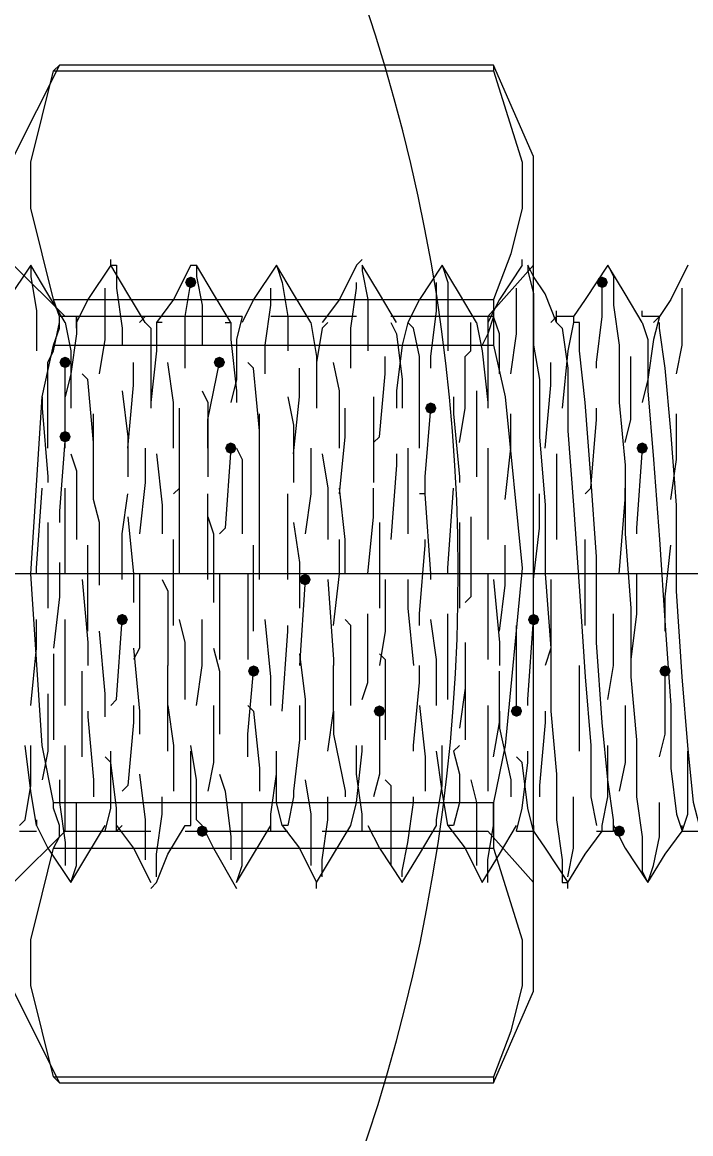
# Model space of a CAD drawing. Header units: millimetres. Extents: x 89051 to 218395, y -330386 to -125649.
# Drawn here: x 92641.47 to 92655.63, y -127032.93 to -127009.4 of the extents above; entities that cross this region are included whole.
import ezdxf

# ---------------------------------------------------------------- set-up
doc = ezdxf.new("R2010")
doc.units = ezdxf.units.MM
doc.header["$LTSCALE"] = 13
for name, pattern in [('1 实线', [0]), ('ACAD_ISO04W100', [30, 24, -3, 0, -3]), ('CENTER', [50.8, 31.75, -6.35, 6.35, -6.35])]:
    doc.linetypes.add(name, pattern=pattern)
doc.layers.get('0').update_dxf_attribs({"color": 1, "linetype": 'CENTER'})
doc.layers.add('C00-00-00', color=7, linetype='Continuous')
doc.layers.add('标注、文本', color=3, linetype='Continuous', lineweight=25)
doc.styles.get("Standard").update_dxf_attribs({"font": 'gbenor.shx', "bigfont": 'gbcbig.shx'})
doc.dimstyles.new('1-15', dxfattribs={"dimscale": 20, "dimtxt": 3.5, "dimasz": 2, "dimexe": 1.5, "dimexo": 0.5, "dimgap": 0.5, "dimtad": 1, "dimtoh": 1, "dimdec": 1, "dimdsep": 46, "dimtxsty": 'Standard', "dimcen": 2.5, "dimclrd": 3, "dimclre": 3, "dimclrt": 3, "dimadec": 0, "dimazin": 2, "dimtfac": 1, "dimtdec": 1, "dimtmove": 0, "dimatfit": 2, "dimfxl": 1, "dimarcsym": 0})

# ---------------------------------------------------------------- blocks, each defined once
blk = doc.blocks.new('*D525')
at = {"layer": 'Defpoints', "color": 0, "transparency": 16777216}
for p in [(92769.431, -126980.658), (92769.431, -127044.24), (92638.431, -127080.467)]:
    blk.add_point(p, dxfattribs=at)
at = {"layer": '标注、文本', "color": 3, "lineweight": -2, "transparency": 16777216}
for p, q in [((92638.431, -127070.467), (92638.431, -126950.658)), ((92769.431, -127034.24), (92769.431, -126950.658)), ((92678.431, -126980.658), (92729.431, -126980.658))]:
    blk.add_line(p, q, dxfattribs=at)
at = {"layer": '标注、文本', "color": 3, "transparency": 16777216}
for points in [[(92678.431, -126973.991), (92678.431, -126987.324), (92638.431, -126980.658)], [(92729.431, -126973.991), (92729.431, -126987.324), (92769.431, -126980.658)]]:
    blk.add_solid(points, dxfattribs=at)
at = {"layer": '标注、文本', "color": 3, "transparency": 16777216, "insert": (92703.931, -126935.658), "char_height": 70, "attachment_point": 5}
blk.add_mtext('120', dxfattribs=at)

msp = doc.modelspace()

# ---------------------------------------------------------------- hatches: boundary and pattern name
at = {"layer": 'C00-00-00'}
h = msp.add_hatch(color=256, dxfattribs=at)
h.dxf.hatch_style = 2
h.paths.add_polyline_path([(92645.163, -127014.906), (92645.127, -127014.991), (92645.042, -127015.027), (92644.956, -127014.991), (92644.921, -127014.906), (92644.956, -127014.82), (92645.042, -127014.785), (92645.127, -127014.82)])
h = msp.add_hatch(color=256, dxfattribs=at)
h.dxf.hatch_style = 2
h.paths.add_polyline_path([(92653.875, -127014.906), (92653.84, -127014.991), (92653.754, -127015.027), (92653.669, -127014.991), (92653.633, -127014.906), (92653.669, -127014.82), (92653.754, -127014.785), (92653.84, -127014.82)])
h = msp.add_hatch(color=256, dxfattribs=at)
h.dxf.hatch_style = 2
h.paths.add_polyline_path([(92642.501, -127016.6), (92642.465, -127016.685), (92642.38, -127016.721), (92642.294, -127016.685), (92642.259, -127016.6), (92642.294, -127016.515), (92642.38, -127016.479), (92642.465, -127016.515)])
h = msp.add_hatch(color=256, dxfattribs=at)
h.dxf.hatch_style = 2
h.paths.add_polyline_path([(92645.768, -127016.6), (92645.732, -127016.685), (92645.647, -127016.721), (92645.561, -127016.685), (92645.526, -127016.6), (92645.561, -127016.515), (92645.647, -127016.479), (92645.732, -127016.515)])
h = msp.add_hatch(color=256, dxfattribs=at)
h.dxf.hatch_style = 2
h.paths.add_polyline_path([(92650.245, -127017.568), (92650.21, -127017.654), (92650.124, -127017.689), (92650.039, -127017.654), (92650.003, -127017.568), (92650.039, -127017.483), (92650.124, -127017.447), (92650.21, -127017.483)])
h = msp.add_hatch(color=256, dxfattribs=at)
h.dxf.hatch_style = 2
h.paths.add_polyline_path([(92642.501, -127018.173), (92642.465, -127018.259), (92642.38, -127018.294), (92642.294, -127018.259), (92642.259, -127018.173), (92642.294, -127018.088), (92642.38, -127018.052), (92642.465, -127018.088)])
h = msp.add_hatch(color=256, dxfattribs=at)
h.dxf.hatch_style = 2
h.paths.add_polyline_path([(92646.01, -127018.415), (92645.974, -127018.501), (92645.889, -127018.536), (92645.804, -127018.501), (92645.768, -127018.415), (92645.804, -127018.33), (92645.889, -127018.294), (92645.974, -127018.33)])
h = msp.add_hatch(color=256, dxfattribs=at)
h.dxf.hatch_style = 2
h.paths.add_polyline_path([(92654.722, -127018.415), (92654.687, -127018.501), (92654.601, -127018.536), (92654.516, -127018.501), (92654.481, -127018.415), (92654.516, -127018.33), (92654.601, -127018.294), (92654.687, -127018.33)])
h = msp.add_hatch(color=256, dxfattribs=at)
h.dxf.hatch_style = 2
h.paths.add_polyline_path([(92647.583, -127021.198), (92647.547, -127021.284), (92647.462, -127021.319), (92647.377, -127021.284), (92647.341, -127021.198), (92647.377, -127021.113), (92647.462, -127021.077), (92647.547, -127021.113)])
h = msp.add_hatch(color=256, dxfattribs=at)
h.dxf.hatch_style = 2
h.paths.add_polyline_path([(92643.711, -127022.045), (92643.675, -127022.131), (92643.59, -127022.166), (92643.504, -127022.131), (92643.469, -127022.045), (92643.504, -127021.96), (92643.59, -127021.924), (92643.675, -127021.96)])
h = msp.add_hatch(color=256, dxfattribs=at)
h.dxf.hatch_style = 2
h.paths.add_polyline_path([(92652.423, -127022.045), (92652.388, -127022.131), (92652.302, -127022.166), (92652.217, -127022.131), (92652.181, -127022.045), (92652.217, -127021.96), (92652.302, -127021.924), (92652.388, -127021.96)])
h = msp.add_hatch(color=256, dxfattribs=at)
h.dxf.hatch_style = 2
h.paths.add_polyline_path([(92646.494, -127023.134), (92646.458, -127023.22), (92646.373, -127023.255), (92646.288, -127023.22), (92646.252, -127023.134), (92646.288, -127023.049), (92646.373, -127023.013), (92646.458, -127023.049)])
h = msp.add_hatch(color=256, dxfattribs=at)
h.dxf.hatch_style = 2
h.paths.add_polyline_path([(92655.207, -127023.134), (92655.171, -127023.22), (92655.086, -127023.255), (92655, -127023.22), (92654.965, -127023.134), (92655, -127023.049), (92655.086, -127023.013), (92655.171, -127023.049)])
h = msp.add_hatch(color=256, dxfattribs=at)
h.dxf.hatch_style = 2
h.paths.add_polyline_path([(92649.156, -127023.981), (92649.121, -127024.067), (92649.035, -127024.102), (92648.95, -127024.067), (92648.914, -127023.981), (92648.95, -127023.896), (92649.035, -127023.861), (92649.121, -127023.896)])
h = msp.add_hatch(color=256, dxfattribs=at)
h.dxf.hatch_style = 2
h.paths.add_polyline_path([(92652.06, -127023.981), (92652.025, -127024.067), (92651.939, -127024.102), (92651.854, -127024.067), (92651.818, -127023.981), (92651.854, -127023.896), (92651.939, -127023.861), (92652.025, -127023.896)])
h = msp.add_hatch(color=256, dxfattribs=at)
h.dxf.hatch_style = 2
h.paths.add_polyline_path([(92645.405, -127026.523), (92645.369, -127026.608), (92645.284, -127026.644), (92645.198, -127026.608), (92645.163, -127026.523), (92645.198, -127026.437), (92645.284, -127026.402), (92645.369, -127026.437)])
h = msp.add_hatch(color=256, dxfattribs=at)
h.dxf.hatch_style = 2
h.paths.add_polyline_path([(92654.238, -127026.523), (92654.203, -127026.608), (92654.117, -127026.644), (92654.032, -127026.608), (92653.996, -127026.523), (92654.032, -127026.437), (92654.117, -127026.402), (92654.203, -127026.437)])

# ---------------------------------------------------------------- linework, layer by layer
at = {"color": 7, "linetype": '1 实线', "lineweight": 0}
for centre, major_axis, ratio, start_param, end_param in [((92634.498, -127021.077), (0, 45.983), 0.866025, 2.304713, 7.120065), ((92638.431, -127021.077), (0, 45.983), 0.866025, 3.141593, 6.283185), ((92619.267, -127021.077), (0, -34.608), 0.908418, 5.225125, 10.48821), ((92631.352, -127021.077), (0, -34.608), 0.908418, 6.283185, 9.424778)]:
    msp.add_ellipse(centre, major_axis=major_axis, ratio=ratio, start_param=start_param, end_param=end_param, dxfattribs=at)
at = {"layer": 'C00-00-00', "lineweight": 15}
for points in [[(92642.259, -127010.308), (92641.291, -127012.244)], [(92642.138, -127015.269), (92641.654, -127013.333), (92641.654, -127012.365), (92641.896, -127011.397), (92642.138, -127010.429)], [(92642.138, -127010.429), (92642.259, -127010.308)], [(92642.138, -127010.429), (92643.953, -127010.429)], [(92642.138, -127010.429), (92651.455, -127010.429)], [(92651.455, -127010.308), (92642.259, -127010.308)], [(92644.8, -127010.429), (92646.615, -127010.429)], [(92647.583, -127010.429), (92649.398, -127010.429)], [(92649.64, -127010.429), (92650.245, -127010.429)], [(92650.245, -127010.429), (92651.455, -127010.429)], [(92652.302, -127012.244), (92651.455, -127010.308)], [(92651.455, -127010.308), (92651.455, -127010.429)], [(92651.455, -127010.429), (92652.06, -127012.365), (92652.06, -127013.333), (92651.818, -127014.301), (92651.455, -127015.269)], [(92652.302, -127029.911), (92652.302, -127029.79), (92652.302, -127029.548), (92652.302, -127029.064), (92652.302, -127028.338), (92652.302, -127027.612), (92652.302, -127026.644), (92652.302, -127025.555), (92652.302, -127024.345), (92652.302, -127023.013), (92652.302, -127021.682), (92652.302, -127020.472), (92652.302, -127019.141), (92652.302, -127017.81), (92652.302, -127016.6), (92652.302, -127015.511), (92652.302, -127014.543), (92652.302, -127013.817), (92652.302, -127013.091), (92652.302, -127012.607), (92652.302, -127012.365), (92652.302, -127012.244)], [(92643.348, -127014.543), (92643.348, -127014.422)], [(92648.551, -127014.543), (92648.672, -127014.422)], [(92652.06, -127014.543), (92652.06, -127014.422)], [(92641.654, -127014.543), (92641.17, -127015.269)], [(92642.38, -127015.632), (92641.291, -127014.543)], [(92641.654, -127014.543), (92641.654, -127014.785)], [(92642.017, -127015.148), (92641.654, -127014.543)], [(92643.348, -127014.543), (92642.864, -127015.269)], [(92643.348, -127014.543), (92643.469, -127014.543)], [(92643.711, -127015.148), (92643.348, -127014.543)], [(92643.469, -127014.543), (92643.469, -127015.027)], [(92645.042, -127014.543), (92644.679, -127015.269)], [(92645.042, -127014.543), (92645.163, -127014.543)], [(92645.163, -127014.543), (92645.163, -127014.785)], [(92645.526, -127015.148), (92645.163, -127014.543)], [(92646.857, -127014.543), (92646.373, -127015.269)], [(92646.857, -127014.543), (92646.978, -127014.906)], [(92647.22, -127015.148), (92646.857, -127014.543)], [(92648.551, -127014.543), (92648.188, -127015.269)], [(92648.672, -127014.543), (92648.672, -127014.664)], [(92649.035, -127015.148), (92648.672, -127014.543)], [(92648.672, -127014.664), (92648.793, -127015.269)], [(92650.366, -127014.543), (92649.882, -127015.269)], [(92650.366, -127014.543), (92650.487, -127014.906)], [(92650.729, -127015.148), (92650.366, -127014.543)], [(92652.302, -127014.543), (92651.334, -127015.632)], [(92652.06, -127014.543), (92651.576, -127015.269)], [(92652.181, -127014.543), (92652.181, -127014.664)], [(92652.302, -127014.785), (92652.181, -127014.543)], [(92652.181, -127014.664), (92652.302, -127015.148)], [(92653.875, -127014.543), (92653.391, -127015.269), (92653.149, -127015.632)], [(92654.601, -127015.753), (92654.238, -127015.148), (92653.875, -127014.543)], [(92653.875, -127014.543), (92653.996, -127014.785), (92653.996, -127015.39), (92654.117, -127016.237), (92654.117, -127017.447), (92654.238, -127018.778), (92654.238, -127020.23), (92654.359, -127021.803), (92654.359, -127023.255), (92654.48, -127024.587), (92654.48, -127025.797), (92654.601, -127026.644), (92654.601, -127027.37), (92654.723, -127027.612)], [(92655.57, -127014.543), (92655.207, -127015.269), (92654.965, -127015.632)], [(92641.654, -127014.785), (92641.775, -127015.511)], [(92644.921, -127015.632), (92645.042, -127014.906)], [(92645.163, -127014.785), (92645.284, -127015.39)], [(92646.978, -127014.906), (92647.099, -127015.632)], [(92648.551, -127015.027), (92648.551, -127014.906)], [(92650.245, -127015.511), (92650.245, -127014.906)], [(92650.487, -127014.906), (92650.487, -127015.511)], [(92652.786, -127015.753), (92652.544, -127015.148), (92652.302, -127014.785)], [(92653.754, -127015.632), (92653.754, -127014.906)], [(92642.38, -127015.753), (92642.017, -127015.148)], [(92643.227, -127015.269), (92643.227, -127015.027)], [(92643.469, -127015.027), (92643.59, -127015.874)], [(92644.074, -127015.753), (92643.711, -127015.148)], [(92645.889, -127015.753), (92645.526, -127015.148)], [(92646.736, -127015.39), (92646.736, -127015.027)], [(92647.583, -127015.753), (92647.22, -127015.148)], [(92648.43, -127015.874), (92648.551, -127015.027)], [(92649.398, -127015.753), (92649.035, -127015.148)], [(92651.092, -127015.753), (92650.729, -127015.148)], [(92651.939, -127015.148), (92651.939, -127015.027)], [(92651.939, -127015.995), (92651.939, -127015.148)], [(92652.302, -127015.148), (92652.302, -127015.874)], [(92655.449, -127015.269), (92655.449, -127015.027)], [(92642.138, -127015.269), (92643.953, -127015.269)], [(92642.138, -127016.237), (92642.259, -127015.874), (92642.259, -127015.632), (92642.138, -127015.269)], [(92642.138, -127015.269), (92651.455, -127015.269)], [(92642.864, -127015.269), (92642.622, -127015.753)], [(92643.227, -127016.116), (92643.227, -127015.269)], [(92644.679, -127015.269), (92644.316, -127015.753)], [(92644.8, -127015.269), (92646.615, -127015.269)], [(92645.284, -127015.39), (92645.284, -127016.237)], [(92646.373, -127015.269), (92646.131, -127015.753)], [(92646.615, -127016.237), (92646.736, -127015.39)], [(92647.583, -127015.269), (92649.398, -127015.269)], [(92648.188, -127015.269), (92647.825, -127015.753)], [(92648.793, -127015.269), (92648.793, -127016.116)], [(92649.64, -127015.269), (92650.245, -127015.269)], [(92649.882, -127015.269), (92649.64, -127015.753)], [(92650.245, -127015.269), (92651.455, -127015.269)], [(92651.576, -127015.269), (92651.334, -127015.753)], [(92651.455, -127015.269), (92651.455, -127015.511), (92651.455, -127015.753), (92651.455, -127016.116), (92651.455, -127016.237)], [(92655.449, -127016.237), (92655.449, -127015.269)], [(92641.775, -127015.511), (92641.775, -127016.358)], [(92642.622, -127015.632), (92642.259, -127015.632)], [(92644.074, -127015.632), (92642.38, -127015.632)], [(92642.622, -127015.874), (92642.622, -127015.632)], [(92642.622, -127015.632), (92642.622, -127015.995)], [(92643.953, -127015.753), (92644.074, -127015.632)], [(92645.889, -127015.632), (92644.074, -127015.632)], [(92644.437, -127015.632), (92644.074, -127015.632)], [(92644.921, -127016.721), (92644.921, -127015.632)], [(92646.131, -127015.632), (92645.768, -127015.632)], [(92646.131, -127015.632), (92646.01, -127016.116)], [(92648.551, -127015.632), (92646.736, -127015.632)], [(92647.099, -127015.632), (92647.099, -127016.358)], [(92647.946, -127015.632), (92647.583, -127015.632)], [(92649.64, -127015.632), (92649.277, -127015.632)], [(92651.334, -127015.632), (92649.519, -127015.632)], [(92650.124, -127016.479), (92650.245, -127015.511)], [(92650.487, -127015.511), (92650.487, -127016.358)], [(92651.455, -127015.632), (92651.092, -127015.632)], [(92651.334, -127015.632), (92651.334, -127015.753)], [(92651.455, -127015.632), (92651.334, -127015.995)], [(92651.576, -127015.995), (92651.455, -127015.632)], [(92652.665, -127015.753), (92652.786, -127015.632)], [(92652.786, -127015.632), (92652.786, -127015.511)], [(92652.786, -127015.753), (92652.786, -127015.632)], [(92653.149, -127015.632), (92652.786, -127015.632)], [(92653.149, -127015.632), (92653.149, -127015.753)], [(92653.633, -127016.6), (92653.754, -127015.632)], [(92654.601, -127015.632), (92654.601, -127015.511)], [(92654.965, -127015.632), (92654.601, -127015.632)], [(92654.965, -127015.632), (92654.844, -127016.116)], [(92654.965, -127015.632), (92654.844, -127015.753)], [(92642.138, -127016.358), (92642.259, -127015.753)], [(92642.38, -127015.753), (92642.501, -127016.358)], [(92643.59, -127015.874), (92643.59, -127016.237)], [(92644.074, -127015.753), (92644.195, -127015.874)], [(92644.195, -127015.874), (92644.195, -127016.721)], [(92644.437, -127015.753), (92644.316, -127015.753)], [(92644.316, -127015.753), (92644.316, -127016.358)], [(92645.768, -127015.753), (92645.889, -127015.753)], [(92645.889, -127015.753), (92645.889, -127016.116)], [(92647.583, -127015.753), (92647.704, -127016.479)], [(92647.825, -127015.874), (92647.704, -127016.6)], [(92647.946, -127015.753), (92647.825, -127015.874)], [(92648.43, -127016.721), (92648.43, -127015.874)], [(92649.277, -127015.753), (92649.398, -127015.995)], [(92649.64, -127015.753), (92649.519, -127016.237)], [(92649.761, -127015.874), (92649.64, -127015.753)], [(92649.882, -127016.479), (92649.761, -127015.874)], [(92650.971, -127016.358), (92650.971, -127015.753)], [(92651.092, -127015.753), (92651.213, -127016.358)], [(92651.334, -127015.753), (92651.334, -127016.116)], [(92652.302, -127015.874), (92652.302, -127016.237)], [(92652.786, -127015.753), (92652.907, -127015.874), (92653.028, -127016.721), (92653.028, -127018.052), (92653.149, -127019.625), (92653.27, -127021.44), (92653.391, -127023.255), (92653.512, -127024.708), (92653.512, -127025.797), (92653.633, -127026.402)], [(92653.149, -127015.753), (92653.028, -127016.358)], [(92653.996, -127026.402), (92653.996, -127026.281), (92653.875, -127025.434), (92653.754, -127024.224), (92653.633, -127022.529), (92653.633, -127020.714), (92653.512, -127019.02), (92653.391, -127017.447), (92653.27, -127016.358), (92653.27, -127015.753), (92653.149, -127015.753)], [(92654.601, -127015.753), (92654.723, -127016.116), (92654.723, -127017.205), (92654.844, -127018.657), (92654.965, -127020.351), (92655.086, -127022.166), (92655.207, -127023.86), (92655.207, -127025.192), (92655.328, -127026.16), (92655.449, -127026.523)], [(92655.812, -127026.402), (92655.691, -127025.918), (92655.57, -127024.708), (92655.449, -127023.255), (92655.328, -127021.44), (92655.328, -127019.625), (92655.207, -127018.052), (92655.086, -127016.721), (92654.965, -127015.874), (92654.965, -127015.753)], [(92642.622, -127015.995), (92642.501, -127016.842)], [(92643.106, -127016.842), (92643.227, -127016.116)], [(92645.889, -127016.116), (92646.01, -127017.205)], [(92646.01, -127016.116), (92646.01, -127016.963)], [(92648.793, -127016.116), (92648.793, -127016.358)], [(92649.398, -127015.995), (92649.519, -127016.963)], [(92651.334, -127015.995), (92651.213, -127016.237)], [(92651.334, -127016.116), (92651.334, -127016.6)], [(92651.576, -127016.842), (92651.576, -127015.995)], [(92651.818, -127016.842), (92651.939, -127015.995)], [(92654.844, -127016.116), (92654.723, -127016.963)], [(92642.138, -127025.918), (92641.896, -127024.708), (92641.654, -127021.077), (92641.896, -127017.326), (92642.138, -127016.237)], [(92642.017, -127016.6), (92642.138, -127016.358)], [(92642.138, -127016.237), (92643.953, -127016.237)], [(92642.138, -127016.237), (92651.455, -127016.237)], [(92642.501, -127016.358), (92642.501, -127017.447)], [(92644.316, -127016.358), (92644.195, -127017.447)], [(92644.8, -127016.237), (92646.615, -127016.237)], [(92646.615, -127016.842), (92646.615, -127016.237)], [(92647.583, -127016.237), (92649.398, -127016.237)], [(92649.519, -127016.237), (92649.398, -127017.205)], [(92649.64, -127016.237), (92650.245, -127016.237)], [(92650.245, -127016.237), (92651.455, -127016.237)], [(92650.85, -127016.479), (92650.971, -127016.358)], [(92651.213, -127016.358), (92651.334, -127017.447)], [(92651.455, -127016.237), (92651.697, -127017.326), (92652.06, -127020.956), (92651.697, -127024.708), (92651.455, -127025.918)], [(92652.302, -127016.237), (92652.423, -127016.963), (92652.423, -127018.173), (92652.544, -127019.625), (92652.544, -127021.077), (92652.665, -127022.65), (92652.665, -127023.981), (92652.786, -127025.313), (92652.786, -127026.281), (92652.907, -127027.128), (92652.907, -127027.612), (92653.028, -127027.612)], [(92653.028, -127016.358), (92652.907, -127017.568)], [(92655.328, -127016.842), (92655.449, -127016.237)], [(92642.017, -127017.568), (92642.017, -127016.6)], [(92642.38, -127017.326), (92642.38, -127016.6)], [(92643.832, -127017.084), (92643.832, -127016.6)], [(92644.679, -127017.447), (92644.558, -127016.6)], [(92645.405, -127017.81), (92645.647, -127016.6)], [(92646.373, -127016.721), (92646.252, -127016.6)], [(92647.704, -127016.479), (92647.704, -127017.568)], [(92647.704, -127016.6), (92647.704, -127017.568)], [(92648.188, -127017.205), (92648.067, -127016.6)], [(92649.156, -127016.842), (92649.156, -127016.479)], [(92649.882, -127016.6), (92649.882, -127016.479)], [(92649.882, -127017.689), (92649.882, -127016.6)], [(92650.124, -127016.721), (92650.124, -127016.479)], [(92650.85, -127017.568), (92650.85, -127016.479)], [(92651.334, -127016.6), (92651.334, -127017.326)], [(92652.665, -127017.084), (92652.665, -127016.6)], [(92653.633, -127016.721), (92653.633, -127016.6)], [(92654.359, -127016.6), (92654.359, -127016.479)], [(92654.359, -127017.81), (92654.359, -127016.6)], [(92642.501, -127016.842), (92642.38, -127017.326)], [(92642.864, -127016.963), (92642.743, -127016.842)], [(92644.195, -127016.721), (92644.195, -127017.568)], [(92646.494, -127018.052), (92646.373, -127016.721)], [(92647.341, -127017.326), (92647.341, -127016.721)], [(92649.035, -127018.173), (92649.156, -127016.842)], [(92642.985, -127018.294), (92642.864, -127016.963)], [(92643.711, -127018.415), (92643.832, -127017.084)], [(92646.01, -127016.963), (92645.889, -127017.447)], [(92649.519, -127016.963), (92649.519, -127017.568)], [(92652.544, -127018.415), (92652.665, -127017.084)], [(92654.723, -127016.963), (92654.601, -127017.447)], [(92643.59, -127017.205), (92643.711, -127018.173)], [(92645.284, -127017.205), (92645.405, -127017.447)], [(92646.01, -127017.205), (92646.01, -127017.447)], [(92648.188, -127018.415), (92648.188, -127017.205)], [(92649.398, -127017.205), (92649.398, -127017.568)], [(92651.092, -127017.205), (92651.092, -127018.052)], [(92641.896, -127017.326), (92641.896, -127017.568)], [(92642.38, -127018.052), (92642.38, -127017.326)], [(92642.501, -127017.447), (92642.501, -127017.568)], [(92644.679, -127018.415), (92644.679, -127017.447)], [(92645.405, -127017.447), (92645.405, -127018.778)], [(92647.099, -127017.326), (92647.22, -127017.931)], [(92647.22, -127018.536), (92647.341, -127017.326)], [(92648.914, -127017.326), (92648.914, -127018.415)], [(92650.608, -127017.326), (92650.608, -127017.689)], [(92651.334, -127017.326), (92651.334, -127017.447)], [(92651.334, -127017.447), (92651.334, -127017.568)], [(92641.896, -127017.568), (92642.017, -127019.02)], [(92642.017, -127018.415), (92642.017, -127017.568)], [(92642.985, -127018.415), (92642.985, -127017.689)], [(92644.8, -127017.931), (92644.8, -127017.568)], [(92646.494, -127018.778), (92646.494, -127017.689)], [(92648.309, -127018.173), (92648.309, -127017.568)], [(92649.882, -127018.415), (92649.882, -127017.689)], [(92650.003, -127019.02), (92650.124, -127017.568)], [(92650.608, -127017.689), (92650.729, -127019.02)], [(92650.729, -127018.294), (92650.85, -127017.568)], [(92651.818, -127018.415), (92651.818, -127017.689)], [(92653.633, -127017.81), (92653.633, -127017.568)], [(92655.328, -127018.657), (92655.328, -127017.689)], [(92644.8, -127019.262), (92644.8, -127017.931)], [(92645.405, -127018.415), (92645.405, -127017.81)], [(92647.22, -127017.931), (92647.22, -127019.141)], [(92653.512, -127019.262), (92653.633, -127017.81)], [(92654.238, -127018.294), (92654.359, -127017.81)], [(92642.38, -127018.173), (92642.259, -127019.746)], [(92642.38, -127018.415), (92642.38, -127018.052)], [(92643.711, -127018.173), (92643.711, -127019.02)], [(92646.494, -127018.415), (92646.494, -127018.052)], [(92648.188, -127019.383), (92648.309, -127018.173)], [(92648.914, -127018.294), (92649.035, -127018.173)], [(92651.092, -127018.052), (92651.092, -127019.02)], [(92642.985, -127018.657), (92642.985, -127018.294)], [(92642.985, -127019.504), (92642.985, -127018.415)], [(92644.074, -127018.415), (92644.074, -127019.141)], [(92645.889, -127018.415), (92645.768, -127020.109)], [(92646.01, -127018.415), (92646.131, -127018.657)], [(92647.583, -127018.415), (92647.583, -127019.383)], [(92648.914, -127018.415), (92648.914, -127019.141)], [(92649.64, -127018.415), (92649.64, -127019.988)], [(92651.334, -127018.415), (92651.334, -127019.02)], [(92651.697, -127019.504), (92651.818, -127018.415)], [(92654.601, -127018.415), (92654.48, -127020.109)], [(92642.501, -127018.536), (92642.622, -127018.899)], [(92644.316, -127018.536), (92644.437, -127019.625)], [(92646.131, -127018.657), (92646.131, -127020.23)], [(92647.825, -127018.536), (92647.946, -127019.262)], [(92649.398, -127018.536), (92649.398, -127018.778)], [(92651.334, -127018.536), (92651.334, -127018.899)], [(92652.786, -127018.536), (92652.786, -127019.02)], [(92655.207, -127019.504), (92655.328, -127018.657)], [(92642.622, -127018.899), (92642.622, -127020.351)], [(92645.405, -127018.778), (92645.405, -127019.02)], [(92646.494, -127019.504), (92646.494, -127018.778)], [(92649.398, -127018.778), (92649.277, -127020.351)], [(92651.334, -127018.899), (92651.334, -127020.351)], [(92642.017, -127019.02), (92642.017, -127019.141)], [(92644.074, -127019.141), (92643.953, -127020.23)], [(92650.003, -127019.383), (92650.003, -127019.02)], [(92650.729, -127019.02), (92650.729, -127019.141)], [(92651.334, -127019.02), (92651.334, -127019.988)], [(92652.786, -127019.02), (92652.786, -127020.351)], [(92641.775, -127020.956), (92641.896, -127019.262)], [(92642.38, -127019.988), (92642.38, -127019.262)], [(92643.59, -127020.23), (92643.711, -127019.383)], [(92644.679, -127019.383), (92644.8, -127019.262)], [(92644.8, -127020.714), (92644.8, -127019.262)], [(92645.405, -127019.504), (92645.405, -127019.383)], [(92646.494, -127019.625), (92646.494, -127019.383)], [(92647.099, -127020.593), (92647.099, -127019.383)], [(92647.583, -127019.383), (92647.462, -127020.23)], [(92647.946, -127019.262), (92647.946, -127020.351)], [(92648.309, -127020.351), (92648.188, -127019.262)], [(92648.914, -127019.867), (92648.914, -127019.262)], [(92650.003, -127019.383), (92649.882, -127019.383)], [(92650.124, -127021.077), (92650.003, -127019.383)], [(92650.487, -127020.956), (92650.608, -127019.262)], [(92652.423, -127020.109), (92652.423, -127019.383)], [(92653.391, -127019.383), (92653.512, -127019.262)], [(92654.238, -127019.504), (92654.238, -127019.262)], [(92643.106, -127019.988), (92642.985, -127019.504)], [(92644.437, -127019.625), (92644.437, -127020.23)], [(92645.405, -127021.198), (92645.405, -127019.504)], [(92646.494, -127021.198), (92646.494, -127019.625)], [(92654.117, -127021.077), (92654.238, -127019.504)], [(92642.259, -127019.746), (92642.259, -127019.988)], [(92643.711, -127019.867), (92643.832, -127021.077)], [(92645.405, -127019.867), (92645.526, -127020.23)], [(92648.793, -127021.077), (92648.914, -127019.867)], [(92650.971, -127019.867), (92650.971, -127021.561)], [(92642.017, -127019.988), (92642.017, -127020.472)], [(92642.38, -127021.077), (92642.38, -127019.988)], [(92643.106, -127021.319), (92643.106, -127019.988)], [(92645.768, -127020.109), (92645.647, -127020.23)], [(92647.22, -127019.988), (92647.341, -127020.835)], [(92649.035, -127019.988), (92649.035, -127021.44)], [(92649.64, -127019.988), (92649.64, -127020.23)], [(92650.729, -127019.988), (92650.729, -127020.472)], [(92651.334, -127019.988), (92651.334, -127020.23)], [(92652.302, -127021.198), (92652.423, -127020.109)], [(92654.48, -127020.109), (92654.48, -127020.23)], [(92643.59, -127021.198), (92643.59, -127020.23)], [(92644.679, -127020.835), (92644.679, -127020.351)], [(92645.526, -127020.23), (92645.526, -127021.682)], [(92648.188, -127021.077), (92648.188, -127020.351)], [(92648.309, -127021.077), (92648.309, -127020.351)], [(92650.003, -127020.472), (92650.003, -127020.351)], [(92653.391, -127020.714), (92653.391, -127020.351)], [(92642.017, -127020.472), (92642.017, -127021.803)], [(92642.864, -127021.44), (92642.864, -127020.472)], [(92646.373, -127021.682), (92646.373, -127020.472)], [(92647.099, -127021.198), (92647.099, -127020.593)], [(92649.882, -127021.924), (92650.003, -127020.472)], [(92650.729, -127020.472), (92650.729, -127021.803)], [(92651.697, -127021.319), (92651.697, -127020.472)], [(92655.086, -127021.561), (92655.207, -127020.472)], [(92642.259, -127020.835), (92642.259, -127021.561)], [(92644.679, -127022.166), (92644.679, -127020.835)], [(92644.8, -127021.077), (92644.8, -127020.714)], [(92647.341, -127020.835), (92647.341, -127021.803)], [(92653.391, -127022.166), (92653.391, -127020.714)], [(92641.775, -127021.077), (92641.775, -127020.956)], [(92643.832, -127021.077), (92643.832, -127021.682)], [(92643.953, -127021.077), (92643.953, -127022.65)], [(92645.647, -127021.077), (92645.647, -127021.924)], [(92646.252, -127021.077), (92646.252, -127022.166)], [(92648.067, -127022.166), (92648.188, -127021.077)], [(92650.124, -127021.198), (92650.124, -127021.077)], [(92650.487, -127021.077), (92650.487, -127020.956)], [(92651.334, -127021.077), (92651.334, -127022.166)], [(92654.48, -127021.077), (92654.48, -127021.924)], [(92642.743, -127021.198), (92642.864, -127022.529)], [(92644.437, -127021.198), (92644.558, -127021.44)], [(92647.462, -127021.198), (92647.341, -127023.013)], [(92647.946, -127021.198), (92648.067, -127022.892)], [(92649.156, -127021.198), (92649.156, -127022.287)], [(92649.64, -127021.198), (92649.64, -127021.803)], [(92651.455, -127021.198), (92651.576, -127022.529)], [(92651.576, -127022.287), (92651.697, -127021.319)], [(92652.665, -127021.198), (92652.665, -127022.65)], [(92642.864, -127022.287), (92642.864, -127021.44)], [(92644.558, -127021.44), (92644.558, -127023.013)], [(92649.035, -127021.44), (92649.035, -127021.803)], [(92642.259, -127021.561), (92642.138, -127022.65)], [(92646.373, -127022.287), (92646.373, -127021.682)], [(92650.971, -127021.561), (92650.85, -127021.682)], [(92655.086, -127022.287), (92655.086, -127021.561)], [(92645.647, -127021.924), (92645.647, -127022.892)], [(92648.793, -127023.376), (92648.793, -127021.924)], [(92649.64, -127021.803), (92649.761, -127023.013)], [(92649.882, -127022.166), (92649.882, -127021.924)], [(92650.487, -127022.65), (92650.487, -127021.924)], [(92653.996, -127023.013), (92653.996, -127021.924)], [(92654.48, -127021.924), (92654.359, -127022.892)], [(92641.775, -127022.65), (92641.775, -127022.045)], [(92642.38, -127022.166), (92642.38, -127022.045)], [(92642.38, -127023.134), (92642.38, -127022.166)], [(92643.469, -127023.739), (92643.59, -127022.045)], [(92644.921, -127022.529), (92644.8, -127022.045)], [(92645.284, -127023.013), (92645.284, -127022.045)], [(92646.252, -127022.166), (92646.252, -127022.892)], [(92646.736, -127023.255), (92646.615, -127022.045)], [(92647.099, -127022.287), (92647.099, -127022.166)], [(92648.43, -127022.166), (92648.309, -127022.045)], [(92648.43, -127023.86), (92648.43, -127022.166)], [(92650.245, -127022.892), (92650.124, -127022.045)], [(92651.334, -127022.166), (92651.334, -127022.892)], [(92651.939, -127023.618), (92651.939, -127022.166)], [(92652.181, -127023.739), (92652.302, -127022.045)], [(92643.227, -127023.618), (92643.106, -127022.287)], [(92646.978, -127023.981), (92647.099, -127022.287)], [(92649.156, -127022.287), (92649.035, -127023.013)], [(92641.654, -127023.86), (92641.775, -127022.65)], [(92642.864, -127022.529), (92642.864, -127023.013)], [(92643.832, -127022.65), (92643.953, -127023.981)], [(92643.953, -127022.65), (92643.832, -127022.892)], [(92644.921, -127023.739), (92644.921, -127022.529)], [(92645.526, -127022.65), (92645.647, -127023.134)], [(92650.487, -127023.739), (92650.487, -127022.65)], [(92650.85, -127022.529), (92650.85, -127023.497)], [(92651.576, -127022.529), (92651.576, -127023.013)], [(92652.665, -127022.65), (92652.544, -127023.013)], [(92642.138, -127022.771), (92642.138, -127023.376)], [(92647.341, -127022.771), (92647.462, -127023.739)], [(92648.067, -127022.892), (92648.067, -127023.013)], [(92649.035, -127022.771), (92649.156, -127022.892)], [(92649.156, -127022.892), (92649.156, -127024.224)], [(92650.245, -127023.86), (92650.245, -127022.892)], [(92650.85, -127022.771), (92650.85, -127023.497)], [(92642.38, -127023.86), (92642.38, -127023.134)], [(92642.743, -127024.224), (92642.743, -127023.134)], [(92644.558, -127023.739), (92644.558, -127023.013)], [(92645.163, -127023.86), (92645.284, -127023.013)], [(92645.647, -127023.134), (92645.647, -127024.466)], [(92646.252, -127024.466), (92646.373, -127023.134)], [(92648.067, -127023.981), (92648.067, -127023.013)], [(92649.882, -127023.376), (92649.882, -127023.013)], [(92651.576, -127024.224), (92651.576, -127023.134)], [(92653.27, -127023.618), (92653.27, -127023.013)], [(92653.875, -127023.739), (92653.996, -127023.013)], [(92655.086, -127024.466), (92655.086, -127023.134)], [(92642.138, -127023.376), (92642.138, -127024.587)], [(92646.736, -127023.86), (92646.736, -127023.255)], [(92648.672, -127023.739), (92648.793, -127023.376)], [(92649.761, -127024.708), (92649.882, -127023.376)], [(92642.017, -127023.618), (92642.017, -127024.829)], [(92643.227, -127024.102), (92643.227, -127023.618)], [(92650.85, -127023.497), (92650.729, -127024.345)], [(92650.85, -127023.497), (92650.85, -127024.587)], [(92651.939, -127023.981), (92651.939, -127023.618)], [(92653.27, -127024.829), (92653.27, -127023.618)], [(92643.348, -127023.86), (92643.469, -127023.739)], [(92643.832, -127023.86), (92643.832, -127024.224)], [(92644.558, -127024.829), (92644.558, -127023.739)], [(92644.558, -127023.86), (92644.679, -127024.708)], [(92645.526, -127023.86), (92645.526, -127025.071)], [(92646.252, -127023.86), (92646.373, -127023.981)], [(92647.341, -127023.86), (92647.341, -127024.587)], [(92647.462, -127023.739), (92647.462, -127024.587)], [(92649.882, -127023.86), (92650.003, -127024.95)], [(92651.334, -127023.86), (92651.334, -127024.102)], [(92652.181, -127023.86), (92652.181, -127023.739)], [(92654.238, -127023.86), (92654.238, -127025.071)], [(92642.864, -127023.981), (92642.864, -127024.102)], [(92642.864, -127024.102), (92642.985, -127025.434)], [(92643.953, -127023.981), (92643.953, -127024.466)], [(92646.373, -127023.981), (92646.494, -127025.192)], [(92647.946, -127024.829), (92648.067, -127023.981)], [(92648.067, -127023.981), (92648.067, -127024.466)], [(92649.035, -127023.981), (92649.035, -127025.313)], [(92651.334, -127024.102), (92651.334, -127024.829)], [(92651.576, -127023.981), (92651.576, -127024.345)], [(92652.544, -127023.981), (92652.544, -127024.224)], [(92642.743, -127024.95), (92642.743, -127024.224)], [(92643.832, -127024.224), (92643.711, -127025.555)], [(92649.156, -127024.224), (92649.156, -127024.587)], [(92651.455, -127024.95), (92651.576, -127024.224)], [(92651.576, -127024.345), (92651.818, -127025.434)], [(92652.544, -127024.224), (92652.423, -127025.555)], [(92646.252, -127024.95), (92646.252, -127024.466)], [(92647.341, -127024.587), (92647.22, -127025.676)], [(92648.067, -127024.466), (92648.309, -127025.676)], [(92654.965, -127024.95), (92655.086, -127024.466)], [(92641.654, -127025.676), (92641.533, -127024.708)], [(92641.654, -127025.555), (92641.654, -127024.708)], [(92642.017, -127024.829), (92641.896, -127025.434)], [(92642.38, -127024.829), (92642.38, -127024.708)], [(92642.38, -127025.555), (92642.38, -127024.829)], [(92643.348, -127025.071), (92643.348, -127024.829)], [(92644.679, -127024.708), (92644.679, -127025.676)], [(92645.163, -127025.434), (92645.042, -127024.708)], [(92645.042, -127025.797), (92645.042, -127024.829)], [(92646.857, -127025.918), (92646.857, -127024.829)], [(92646.857, -127025.313), (92646.857, -127024.829)], [(92648.551, -127025.313), (92648.551, -127024.708)], [(92648.551, -127025.918), (92648.672, -127024.829)], [(92648.672, -127024.829), (92648.672, -127024.708)], [(92649.761, -127024.829), (92649.761, -127024.708)], [(92650.366, -127025.676), (92650.245, -127024.829)], [(92650.366, -127025.555), (92650.366, -127024.708)], [(92650.729, -127024.708), (92650.608, -127024.829)], [(92650.608, -127024.829), (92650.729, -127025.313)], [(92651.334, -127024.829), (92651.334, -127025.555)], [(92652.181, -127025.071), (92652.181, -127024.829)], [(92653.875, -127025.797), (92653.875, -127024.708)], [(92655.57, -127025.313), (92655.57, -127024.829)], [(92643.348, -127025.071), (92643.227, -127024.95)], [(92643.469, -127026.039), (92643.348, -127025.071)], [(92643.348, -127026.039), (92643.348, -127025.071)], [(92645.526, -127025.071), (92645.405, -127025.676)], [(92650.003, -127024.95), (92650.003, -127025.676)], [(92652.06, -127025.071), (92651.939, -127024.95)], [(92652.181, -127026.039), (92652.06, -127025.071)], [(92652.06, -127026.039), (92652.181, -127025.071)], [(92654.238, -127025.071), (92654.117, -127025.676)], [(92643.953, -127025.313), (92644.074, -127026.281)], [(92645.647, -127025.313), (92645.768, -127025.676)], [(92646.494, -127025.192), (92646.494, -127025.676)], [(92646.736, -127026.16), (92646.857, -127025.313)], [(92648.672, -127026.16), (92648.551, -127025.313)], [(92649.035, -127025.313), (92648.914, -127025.797)], [(92650.729, -127025.313), (92650.729, -127025.918)], [(92655.57, -127026.16), (92655.57, -127025.313)], [(92641.533, -127026.281), (92641.654, -127025.555)], [(92642.259, -127025.434), (92642.259, -127025.918)], [(92642.38, -127026.039), (92642.38, -127025.555)], [(92642.985, -127025.434), (92642.985, -127025.797)], [(92643.711, -127025.555), (92643.59, -127025.676)], [(92645.163, -127026.281), (92645.163, -127025.434)], [(92647.462, -127025.434), (92647.583, -127026.16)], [(92649.156, -127025.434), (92649.277, -127025.555)], [(92649.277, -127025.555), (92649.277, -127026.523)], [(92650.245, -127026.281), (92650.366, -127025.555)], [(92650.971, -127025.434), (92651.092, -127025.918)], [(92651.334, -127025.555), (92651.334, -127025.676)], [(92651.818, -127025.434), (92651.818, -127025.797)], [(92652.423, -127025.555), (92652.423, -127025.797)], [(92641.775, -127026.402), (92641.654, -127025.676)], [(92645.768, -127025.676), (92645.889, -127026.644)], [(92647.22, -127025.676), (92647.22, -127025.797)], [(92648.309, -127025.676), (92648.309, -127025.797)], [(92650.487, -127026.402), (92650.366, -127025.676)], [(92642.138, -127025.918), (92643.953, -127025.918)], [(92642.138, -127025.918), (92651.455, -127025.918)], [(92642.138, -127026.886), (92642.259, -127026.644), (92642.259, -127026.402), (92642.138, -127026.039), (92642.138, -127025.918)], [(92642.259, -127025.918), (92642.38, -127026.765)], [(92642.622, -127026.523), (92642.622, -127025.918)], [(92644.437, -127026.16), (92644.437, -127025.797)], [(92644.8, -127025.918), (92646.615, -127025.918)], [(92645.042, -127026.402), (92645.042, -127025.797)], [(92646.131, -127026.644), (92646.131, -127025.918)], [(92646.978, -127026.402), (92646.857, -127025.918)], [(92647.22, -127025.797), (92647.099, -127026.402)], [(92647.583, -127025.918), (92649.398, -127025.918)], [(92647.946, -127026.281), (92647.946, -127025.797)], [(92648.43, -127026.402), (92648.551, -127025.918)], [(92649.64, -127025.918), (92650.245, -127025.918)], [(92649.64, -127026.765), (92649.761, -127025.918)], [(92649.761, -127025.918), (92649.761, -127025.797)], [(92650.245, -127025.918), (92651.455, -127025.918)], [(92650.729, -127025.918), (92650.608, -127026.402)], [(92651.092, -127025.918), (92651.092, -127026.765)], [(92651.455, -127026.402), (92651.455, -127025.918)], [(92651.455, -127025.918), (92651.455, -127026.281), (92651.455, -127026.523), (92651.455, -127026.886)], [(92653.149, -127026.039), (92653.149, -127025.797)], [(92653.754, -127026.402), (92653.875, -127025.797)], [(92654.965, -127026.644), (92654.965, -127025.918)], [(92642.38, -127026.402), (92642.38, -127026.039)], [(92643.227, -127026.523), (92643.348, -127026.039)], [(92643.469, -127026.523), (92643.469, -127026.039)], [(92644.316, -127027.007), (92644.437, -127026.16)], [(92646.736, -127026.523), (92646.736, -127026.16)], [(92647.583, -127026.16), (92647.583, -127027.007)], [(92648.672, -127026.523), (92648.672, -127026.16)], [(92651.939, -127026.523), (92652.06, -127026.039)], [(92652.302, -127026.523), (92652.181, -127026.039)], [(92653.149, -127026.886), (92653.149, -127026.039)], [(92655.449, -127026.523), (92655.57, -127026.16)], [(92641.412, -127026.402), (92641.533, -127026.281)], [(92641.775, -127026.281), (92641.775, -127026.402)], [(92641.775, -127026.402), (92642.017, -127026.886)], [(92642.38, -127026.523), (92642.38, -127026.402)], [(92642.38, -127026.523), (92642.38, -127026.402)], [(92642.864, -127027.007), (92643.227, -127026.402)], [(92643.59, -127026.402), (92643.469, -127026.523)], [(92643.469, -127026.402), (92643.832, -127026.886)], [(92644.074, -127026.281), (92644.074, -127027.128)], [(92644.558, -127027.007), (92644.921, -127026.402)], [(92644.921, -127026.402), (92645.042, -127026.402)], [(92645.284, -127026.402), (92645.163, -127026.281)], [(92645.284, -127026.402), (92645.526, -127026.886)], [(92646.373, -127027.007), (92646.736, -127026.402)], [(92647.099, -127026.402), (92646.978, -127026.402)], [(92646.978, -127026.402), (92647.341, -127026.886)], [(92647.825, -127027.128), (92647.946, -127026.281)], [(92648.067, -127027.007), (92648.43, -127026.402)], [(92648.793, -127026.402), (92649.035, -127026.886)], [(92649.882, -127027.007), (92650.245, -127026.402)], [(92650.245, -127026.402), (92650.245, -127026.281)], [(92650.608, -127026.402), (92650.487, -127026.402)], [(92650.487, -127026.402), (92650.85, -127026.886)], [(92651.334, -127027.128), (92651.455, -127026.402)], [(92651.576, -127027.007), (92651.939, -127026.402)], [(92652.302, -127026.402), (92652.302, -127026.523)], [(92652.302, -127026.402), (92652.302, -127026.523)], [(92653.754, -127026.523), (92653.754, -127026.402)], [(92653.996, -127026.402), (92653.996, -127026.281)], [(92653.996, -127026.523), (92653.996, -127026.402)], [(92653.996, -127026.402), (92654.238, -127026.886), (92654.723, -127027.612)], [(92655.449, -127026.523), (92655.449, -127026.402)], [(92641.291, -127027.612), (92642.38, -127026.523)], [(92641.412, -127026.523), (92641.775, -127026.523)], [(92642.38, -127026.523), (92644.195, -127026.523)], [(92642.622, -127027.249), (92642.622, -127026.523)], [(92643.227, -127026.523), (92643.59, -127026.523)], [(92644.921, -127026.523), (92645.284, -127026.523)], [(92645.042, -127026.523), (92646.857, -127026.523)], [(92645.889, -127026.644), (92645.889, -127027.128)], [(92646.131, -127027.249), (92646.131, -127026.644)], [(92646.615, -127026.523), (92646.736, -127026.523)], [(92646.736, -127026.523), (92647.099, -127026.523)], [(92647.825, -127026.523), (92649.64, -127026.523)], [(92648.43, -127026.523), (92648.793, -127026.523)], [(92649.277, -127026.523), (92649.277, -127027.249)], [(92649.64, -127026.523), (92651.334, -127026.523)], [(92650.245, -127026.523), (92650.608, -127026.523)], [(92651.334, -127026.523), (92652.302, -127027.612)], [(92651.939, -127026.523), (92652.302, -127026.523)], [(92652.302, -127026.523), (92652.544, -127026.886), (92653.028, -127027.612)], [(92653.028, -127027.612), (92653.391, -127027.007), (92653.754, -127026.523)], [(92653.633, -127026.523), (92653.996, -127026.523)], [(92654.723, -127027.612), (92655.086, -127027.007), (92655.449, -127026.523)], [(92654.844, -127027.249), (92654.965, -127026.644)], [(92655.449, -127026.523), (92655.812, -127026.523)], [(92642.138, -127031.726), (92641.654, -127029.79), (92641.654, -127028.822), (92641.896, -127027.854), (92642.138, -127026.886)], [(92642.017, -127026.886), (92642.501, -127027.612)], [(92642.138, -127026.886), (92643.953, -127026.886)], [(92642.138, -127026.886), (92651.455, -127026.886)], [(92642.38, -127026.765), (92642.38, -127027.249)], [(92643.832, -127026.886), (92644.195, -127027.612)], [(92644.8, -127026.886), (92646.615, -127026.886)], [(92645.526, -127026.886), (92646.01, -127027.733)], [(92647.341, -127026.886), (92647.704, -127027.612)], [(92647.583, -127026.886), (92649.398, -127026.886)], [(92649.035, -127026.886), (92649.519, -127027.612)], [(92649.519, -127027.37), (92649.64, -127026.765)], [(92649.64, -127026.886), (92650.245, -127026.886)], [(92650.245, -127026.886), (92651.455, -127026.886)], [(92650.85, -127026.886), (92651.213, -127027.612)], [(92651.092, -127026.765), (92651.092, -127027.249)], [(92651.455, -127026.886), (92652.06, -127028.822), (92652.06, -127029.79), (92651.818, -127030.758), (92651.455, -127031.726)], [(92653.028, -127027.491), (92653.149, -127026.886)], [(92642.501, -127027.612), (92642.864, -127027.007)], [(92644.316, -127027.491), (92644.316, -127027.007)], [(92644.316, -127027.612), (92644.558, -127027.007)], [(92646.01, -127027.612), (92646.373, -127027.007)], [(92647.583, -127027.007), (92647.583, -127027.249)], [(92647.704, -127027.612), (92648.067, -127027.007)], [(92647.825, -127027.491), (92647.825, -127027.128)], [(92649.519, -127027.612), (92649.882, -127027.007)], [(92651.213, -127027.612), (92651.576, -127027.007)], [(92651.334, -127027.612), (92651.334, -127027.128)], [(92642.501, -127027.612), (92642.622, -127027.249)], [(92646.01, -127027.612), (92646.131, -127027.249)], [(92649.519, -127027.491), (92649.519, -127027.37)], [(92654.723, -127027.612), (92654.844, -127027.249)], [(92644.195, -127027.733), (92644.316, -127027.612)], [(92647.704, -127027.733), (92647.704, -127027.612)], [(92653.028, -127027.733), (92653.028, -127027.612)], [(92641.291, -127029.911), (92642.259, -127031.847)], [(92651.455, -127031.847), (92652.302, -127029.911)], [(92642.138, -127031.726), (92643.953, -127031.726)], [(92642.259, -127031.847), (92642.138, -127031.726)], [(92642.138, -127031.726), (92651.455, -127031.726)], [(92642.259, -127031.847), (92651.455, -127031.847)], [(92644.8, -127031.726), (92646.615, -127031.726)], [(92647.583, -127031.726), (92649.398, -127031.726)], [(92649.64, -127031.726), (92650.245, -127031.726)], [(92650.245, -127031.726), (92651.455, -127031.726)], [(92651.455, -127031.726), (92651.455, -127031.847)]]:
    msp.add_lwpolyline(points, dxfattribs=at)
at = {"layer": '标注、文本', "color": 1, "linetype": 'ACAD_ISO04W100', "lineweight": 15}
for p, q in [((92968.431, -127021.077), (92439.431, -127021.077)), ((92794.869, -127021.077), (92612.992, -127021.077))]:
    msp.add_line(p, q, dxfattribs=at)

# ---------------------------------------------------------------- dimensions: what is measured, and where the dimension line sits
at = {"layer": '标注、文本'}
dim = msp.add_linear_dim(base=(92769.431, -126980.658), p1=(92638.431, -127080.467), p2=(92769.431, -127044.24), text='120', dimstyle='1-15', dxfattribs=at)
dim.commit()
dim.dimension.update_dxf_attribs({"geometry": '*D525', "text_midpoint": (92703.931, -126935.658)})

doc.saveas('drawing.dxf')
